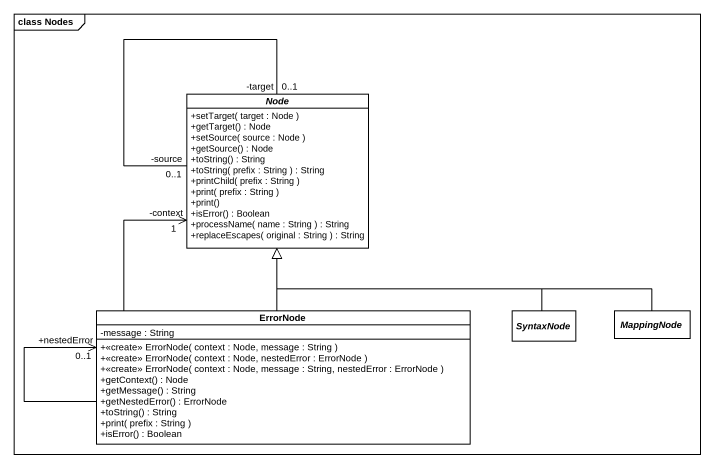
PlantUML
@startuml
mainframe class Nodes
hide circle
hide empty members
skinparam classAttributeIconSize 0
abstract class "Node" as Node_ {
  +setTarget( target : Node )
  +getTarget() : Node
  +setSource( source : Node )
  +getSource() : Node
  +toString() : String
  +toString( prefix : String ) : String
  +printChild( prefix : String )
  +print( prefix : String )
  +print()
  +isError() : Boolean
  +processName( name : String ) : String
  +replaceEscapes( original : String ) : String
}
class ErrorNode {
  -message : String
  +<<create>> ErrorNode( context : Node, message : String )
  +<<create>> ErrorNode( context : Node, nestedError : ErrorNode )
  +<<create>> ErrorNode( context : Node, message : String, nestedError : ErrorNode )
  +getContext() : Node
  +getMessage() : String
  +getNestedError() : ErrorNode
  +toString() : String
  +print( prefix : String )
  +isError() : Boolean
}
abstract class SyntaxNode
abstract class MappingNode
Node_ "-source\n0..1" -- "-target\n0..1" Node_
ErrorNode -up-> "-context\n1" Node_
ErrorNode -up-|> Node_
ErrorNode --> "+nestedError\n0..1" ErrorNode
SyntaxNode -left-|> Node_
MappingNode -left-|> Node_
@enduml
